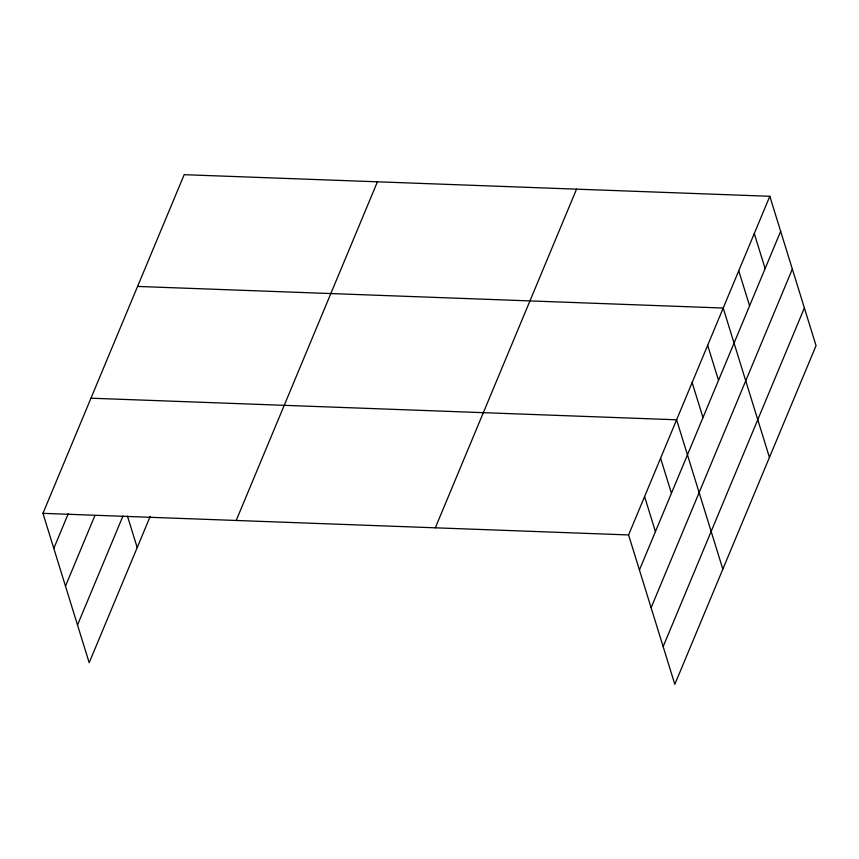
<?xml version="1.0" encoding="UTF-8"?>
<svg xmlns="http://www.w3.org/2000/svg" width="859" height="859" viewBox="0 0 859 859"><rect width="100%" height="100%" fill="white"/><g stroke="black" fill="none" stroke-linecap="round" stroke-linejoin="round"><path stroke-width="1.29" d="M150.239 516.334L89.186 662.719L42.95 513.338L184.18 174.678L769.814 196.282L816.05 345.662L674.82 684.322L628.584 534.942L769.814 196.282M53.806 548.396L68.258 513.725M65.477 586.128L94.909 515.55M77.514 624.998L122.944 516.034M236.204 520.468L377.434 181.807M435.32 527.813L576.55 189.152M639.429 570L780.659 231.329M651.111 607.721L792.342 269.06M663.148 646.591L804.368 307.93M137.569 286.434L723.203 308.037L769.449 457.418M90.968 398.2L676.602 419.793L722.838 569.173M42.95 513.338L628.584 534.942M754.277 233.53L765.122 268.588M738.74 270.789L749.596 305.836M707.666 345.297L718.521 380.344M692.139 382.545L702.984 417.592M660.592 458.18L671.448 493.238M644.583 496.566L655.438 531.614M127.476 516.141L137.204 547.58"/></g></svg>
